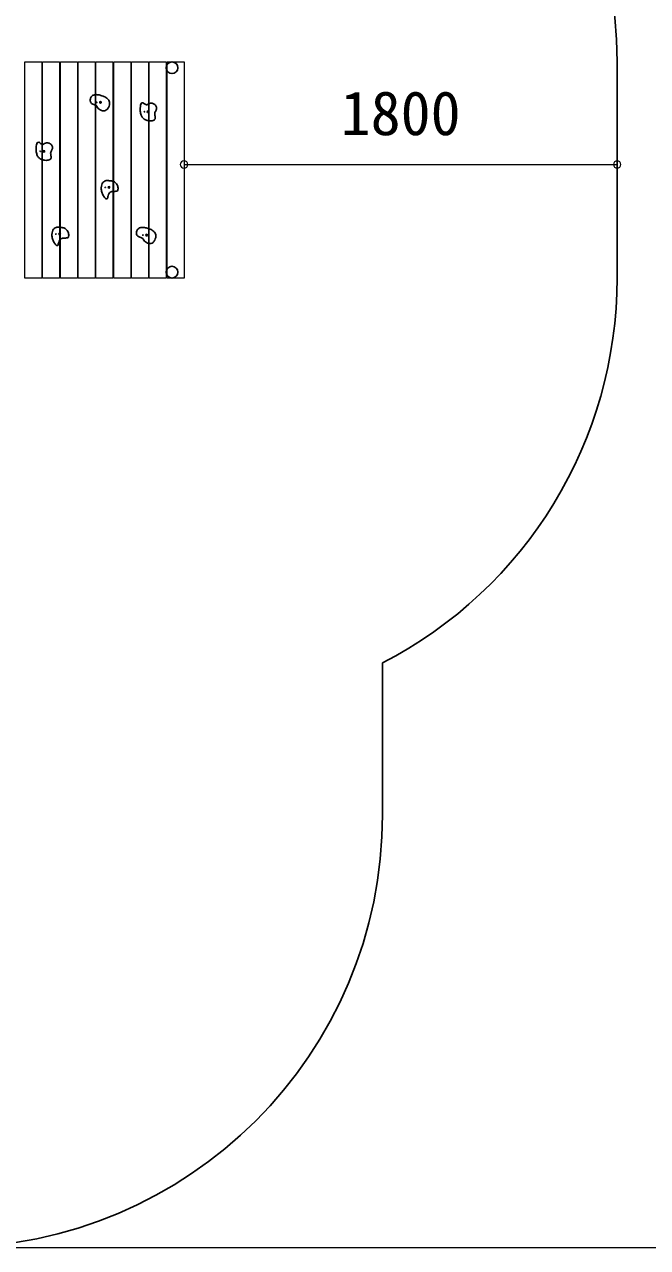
# Model space of a CAD drawing. Units: millimetres on the paper, enlarged 40 times, with parts at other scales. Extents: x 600 to 16200, y 600 to 11280.
# Drawn here: x 13256 to 14292, y 2640 to 4675 of the extents above; entities that cross this region are included whole.
import ezdxf
from ezdxf.enums import TextEntityAlignment as Align

# ---------------------------------------------------------------- set-up
doc = ezdxf.new("R2010")
doc.units = ezdxf.units.MM
doc.header["$LTSCALE"] = 40
for name, color, linetype, lineweight in [('D-STR-1', 1, 'Continuous', 25), ('D-STR-3', 251, 'Continuous', 9), ('D-STR-DIM', 7, 'Continuous', 13)]:
    doc.layers.add(name, color=color, linetype=linetype, lineweight=lineweight)
doc.styles.add('ＭＳ ゴシック', font='')
doc.styles.get('ＭＳ ゴシック').set_extended_font_data('MS Gothic')

msp = doc.modelspace()

# ---------------------------------------------------------------- linework, layer by layer
at = {"layer": 'D-STR-1'}
for p, q in [((14241.47, 4612.63), (14241.47, 4252.63)), ((13851.37, 3360.23), (13851.37, 3612.65))]:
    msp.add_line(p, q, dxfattribs=at)
for centre, radius in [((13501.37, 4602.63), 9.72), ((13376.25, 4545.04), 0.39), ((13382.49, 4545.04), 1.36), ((13455.42, 4529.41), 0.39), ((13461.66, 4529.41), 1.36), ((13282.39, 4463.65), 0.39), ((13288.63, 4463.65), 1.36), ((13390.39, 4403.71), 0.39), ((13396.63, 4403.71), 1.36), ((13308.35, 4326.1), 0.39), ((13314.59, 4326.1), 1.36), ((13453.03, 4324.29), 0.39), ((13459.27, 4324.29), 1.36), ((13501.37, 4262.63), 9.72)]:
    msp.add_circle(centre, radius, dxfattribs=at)
for centre, start, end in [((13521.47, 4612.63), 0, 90), ((13521.47, 4252.63), 297.27033, 0), ((13131.37, 3360.23), 270, 0)]:
    msp.add_arc(centre, 720, start, end, dxfattribs=at)
for points, knots in [([(13376.67, 4538.41), (13377.01, 4537.69), (13378.34, 4535.72), (13378.87, 4535.14), (13379.44, 4534.52), (13381.4, 4532.93), (13382.12, 4532.5), (13382.82, 4532.09), (13385.09, 4531.12), (13385.89, 4530.95), (13386.62, 4530.8), (13388.93, 4530.73), (13389.65, 4530.93), (13390.45, 4531.15), (13392.64, 4532.43), (13393.26, 4532.99), (13393.93, 4533.61), (13395.53, 4535.85), (13395.95, 4536.66), (13396.38, 4537.49), (13397.3, 4540.17), (13397.46, 4541.1), (13397.61, 4541.96), (13397.65, 4544.62), (13397.52, 4545.49), (13397.43, 4546.13), (13396.7, 4547.96), (13396.38, 4548.52), (13396.05, 4549.09), (13394.78, 4550.61), (13394.3, 4551.06), (13393.79, 4551.54), (13392.08, 4552.8), (13391.48, 4553.17), (13390.83, 4553.58), (13388.79, 4554.65), (13388.08, 4554.93), (13386.86, 4555.43), (13383.13, 4556.78), (13381.85, 4557.08), (13380.61, 4557.37), (13376.82, 4557.94), (13375.54, 4557.91), (13374.43, 4557.89), (13371.09, 4557.36), (13370.1, 4556.86), (13369.19, 4556.41), (13367.05, 4554.18), (13366.45, 4553.36), (13366.12, 4552.92), (13365.71, 4551.29), (13365.61, 4550.75), (13365.51, 4550.19), (13365.42, 4548.46), (13365.47, 4547.89), (13365.52, 4547.34), (13365.89, 4545.71), (13366.12, 4545.21), (13366.33, 4544.74), (13367.24, 4543.46), (13367.63, 4543.13), (13368.02, 4542.79), (13369.46, 4542.11), (13369.95, 4541.92), (13370.46, 4541.71), (13372.09, 4541.31), (13372.62, 4541.13), (13373.11, 4540.96), (13374.57, 4540.37), (13375.05, 4540.16), (13375.49, 4539.96), (13376.47, 4538.84), (13376.67, 4538.41)], [0, 0, 0, 0, 1, 1, 1, 2, 2, 2, 3, 3, 3, 4, 4, 4, 5, 5, 5, 6, 6, 6, 7, 7, 7, 8, 8, 8, 9, 9, 9, 10, 10, 10, 11, 11, 11, 12, 12, 12, 13, 13, 13, 14, 14, 14, 15, 15, 15, 16, 16, 16, 17, 17, 17, 18, 18, 18, 19, 19, 19, 20, 20, 20, 21, 21, 21, 22, 22, 22, 23, 23, 23, 24, 24, 24, 24]), ([(13460.74, 4541.31), (13461.13, 4541.65), (13462.46, 4542.5), (13462.93, 4542.71), (13463.42, 4542.94), (13464.98, 4543.4), (13465.51, 4543.48), (13466.05, 4543.56), (13467.7, 4543.59), (13468.23, 4543.52), (13468.78, 4543.45), (13470.36, 4542.98), (13470.85, 4542.75), (13471.32, 4542.53), (13472.6, 4541.62), (13472.98, 4541.27), (13473.37, 4540.92), (13474.36, 4539.71), (13474.63, 4539.27), (13474.9, 4538.84), (13475.51, 4537.46), (13475.63, 4536.97), (13475.75, 4536.52), (13475.85, 4535.1), (13475.8, 4534.64), (13475.77, 4534.25), (13475.39, 4533.13), (13475.24, 4532.77), (13475.09, 4532.39), (13474.5, 4531.32), (13474.31, 4530.96), (13474.12, 4530.59), (13473.51, 4529.5), (13473.35, 4529.12), (13473.19, 4528.75), (13472.78, 4527.58), (13472.72, 4527.18), (13472.64, 4526.67), (13472.66, 4525.12), (13472.7, 4524.61), (13472.74, 4524.08), (13473.05, 4522.51), (13473.13, 4521.98), (13473.2, 4521.49), (13473.47, 4520.01), (13473.48, 4519.51), (13473.49, 4519.09), (13473.41, 4517.79), (13473.22, 4517.42), (13472.99, 4516.97), (13471.93, 4515.86), (13471.5, 4515.6), (13470.98, 4515.29), (13469.19, 4514.74), (13468.58, 4514.62), (13467.88, 4514.49), (13465.74, 4514.36), (13465.02, 4514.38), (13464.29, 4514.39), (13462.11, 4514.64), (13461.39, 4514.76), (13460.84, 4514.86), (13459.23, 4515.3), (13458.71, 4515.48), (13458.22, 4515.65), (13456.81, 4516.27), (13456.36, 4516.51), (13455.93, 4516.73), (13454.71, 4517.52), (13454.33, 4517.81), (13453.97, 4518.09), (13452.94, 4519.01), (13452.64, 4519.36), (13452.28, 4519.75), (13451.3, 4521.04), (13451.03, 4521.49), (13450.74, 4521.97), (13450.04, 4523.49), (13449.85, 4524.01), (13449.64, 4524.59), (13449.18, 4526.39), (13449.06, 4527), (13448.93, 4527.7), (13448.67, 4529.83), (13448.62, 4530.55), (13448.56, 4531.54), (13448.48, 4534.54), (13448.53, 4535.54), (13448.57, 4536.49), (13448.85, 4539.37), (13449.07, 4540.3), (13449.24, 4541.01), (13449.95, 4543.12), (13450.45, 4543.65), (13450.79, 4544.02), (13452.35, 4544.43), (13452.85, 4544.4), (13453.29, 4544.37), (13454.4, 4543.57), (13454.77, 4543.34), (13455.2, 4543.07), (13456.43, 4542.13), (13456.88, 4541.87), (13457.27, 4541.64), (13458.51, 4541.06), (13458.94, 4540.9), (13459.29, 4540.77), (13460.46, 4541.07), (13460.74, 4541.31)], [0, 0, 0, 0, 1, 1, 1, 2, 2, 2, 3, 3, 3, 4, 4, 4, 5, 5, 5, 6, 6, 6, 7, 7, 7, 8, 8, 8, 9, 9, 9, 10, 10, 10, 11, 11, 11, 12, 12, 12, 13, 13, 13, 14, 14, 14, 15, 15, 15, 16, 16, 16, 17, 17, 17, 18, 18, 18, 19, 19, 19, 20, 20, 20, 21, 21, 21, 22, 22, 22, 23, 23, 23, 24, 24, 24, 25, 25, 25, 26, 26, 26, 27, 27, 27, 28, 28, 28, 29, 29, 29, 30, 30, 30, 31, 31, 31, 32, 32, 32, 33, 33, 33, 34, 34, 34, 35, 35, 35, 36, 36, 36, 36]), ([(13287.71, 4475.55), (13288.11, 4475.89), (13289.43, 4476.74), (13289.9, 4476.95), (13290.39, 4477.18), (13291.95, 4477.64), (13292.48, 4477.72), (13293.02, 4477.8), (13294.67, 4477.83), (13295.21, 4477.76), (13295.75, 4477.69), (13297.33, 4477.22), (13297.82, 4476.99), (13298.29, 4476.77), (13299.57, 4475.86), (13299.95, 4475.51), (13300.34, 4475.16), (13301.33, 4473.95), (13301.6, 4473.51), (13301.87, 4473.08), (13302.48, 4471.7), (13302.6, 4471.21), (13302.72, 4470.76), (13302.82, 4469.34), (13302.77, 4468.88), (13302.74, 4468.49), (13302.36, 4467.37), (13302.21, 4467.01), (13302.06, 4466.63), (13301.47, 4465.56), (13301.28, 4465.2), (13301.09, 4464.83), (13300.48, 4463.74), (13300.32, 4463.36), (13300.16, 4462.98), (13299.75, 4461.82), (13299.69, 4461.42), (13299.62, 4460.91), (13299.63, 4459.36), (13299.67, 4458.85), (13299.71, 4458.32), (13300.02, 4456.75), (13300.1, 4456.22), (13300.18, 4455.73), (13300.44, 4454.25), (13300.45, 4453.75), (13300.46, 4453.33), (13300.38, 4452.03), (13300.19, 4451.66), (13299.97, 4451.21), (13298.9, 4450.1), (13298.48, 4449.84), (13297.95, 4449.53), (13296.16, 4448.98), (13295.55, 4448.86), (13294.85, 4448.73), (13292.71, 4448.6), (13291.99, 4448.62), (13291.26, 4448.63), (13289.08, 4448.88), (13288.36, 4449), (13287.81, 4449.1), (13286.2, 4449.54), (13285.68, 4449.72), (13285.19, 4449.89), (13283.78, 4450.51), (13283.33, 4450.75), (13282.9, 4450.97), (13281.69, 4451.76), (13281.3, 4452.05), (13280.94, 4452.33), (13279.91, 4453.25), (13279.61, 4453.59), (13279.25, 4453.99), (13278.27, 4455.27), (13278, 4455.73), (13277.71, 4456.21), (13277.01, 4457.73), (13276.82, 4458.25), (13276.61, 4458.83), (13276.15, 4460.63), (13276.03, 4461.24), (13275.9, 4461.94), (13275.64, 4464.07), (13275.59, 4464.79), (13275.53, 4465.78), (13275.45, 4468.78), (13275.5, 4469.78), (13275.54, 4470.73), (13275.82, 4473.61), (13276.04, 4474.54), (13276.21, 4475.25), (13276.93, 4477.36), (13277.42, 4477.89), (13277.76, 4478.26), (13279.32, 4478.67), (13279.82, 4478.64), (13280.26, 4478.61), (13281.37, 4477.81), (13281.74, 4477.58), (13282.17, 4477.3), (13283.4, 4476.37), (13283.85, 4476.11), (13284.24, 4475.88), (13285.49, 4475.3), (13285.91, 4475.14), (13286.26, 4475.01), (13287.43, 4475.31), (13287.71, 4475.55)], [0, 0, 0, 0, 1, 1, 1, 2, 2, 2, 3, 3, 3, 4, 4, 4, 5, 5, 5, 6, 6, 6, 7, 7, 7, 8, 8, 8, 9, 9, 9, 10, 10, 10, 11, 11, 11, 12, 12, 12, 13, 13, 13, 14, 14, 14, 15, 15, 15, 16, 16, 16, 17, 17, 17, 18, 18, 18, 19, 19, 19, 20, 20, 20, 21, 21, 21, 22, 22, 22, 23, 23, 23, 24, 24, 24, 25, 25, 25, 26, 26, 26, 27, 27, 27, 28, 28, 28, 29, 29, 29, 30, 30, 30, 31, 31, 31, 32, 32, 32, 33, 33, 33, 34, 34, 34, 35, 35, 35, 36, 36, 36, 36]), ([(13400.77, 4414.42), (13401.32, 4414.41), (13402.97, 4414.12), (13403.5, 4413.94), (13404.03, 4413.76), (13405.55, 4412.99), (13406.01, 4412.66), (13406.5, 4412.32), (13407.82, 4411.11), (13408.21, 4410.66), (13408.62, 4410.18), (13409.68, 4408.58), (13409.98, 4408.02), (13410.27, 4407.49), (13410.94, 4405.84), (13411.11, 4405.27), (13411.28, 4404.72), (13411.64, 4403.03), (13411.69, 4402.46), (13411.73, 4401.96), (13411.69, 4400.45), (13411.57, 4399.96), (13411.48, 4399.57), (13410.94, 4398.42), (13410.62, 4398.16), (13410.22, 4397.83), (13408.73, 4397.29), (13408.22, 4397.19), (13407.58, 4397.06), (13405.62, 4397.06), (13404.97, 4397.03), (13404.28, 4396.99), (13402.21, 4396.96), (13401.54, 4396.82), (13400.92, 4396.7), (13399.1, 4396.1), (13398.59, 4395.73), (13398.08, 4395.35), (13396.94, 4393.76), (13396.63, 4393.2), (13396.29, 4392.58), (13395.61, 4390.55), (13395.38, 4389.88), (13395.17, 4389.25), (13394.67, 4387.33), (13394.43, 4386.71), (13394.27, 4386.27), (13393.77, 4384.85), (13393.35, 4384.64), (13392.9, 4384.41), (13391.26, 4384.63), (13390.86, 4384.93), (13390.09, 4385.48), (13388.37, 4387.77), (13387.88, 4388.57), (13387.24, 4389.65), (13385.65, 4393.06), (13385.24, 4394.25), (13384.82, 4395.48), (13383.92, 4399.31), (13383.77, 4400.61), (13383.65, 4401.61), (13383.76, 4404.68), (13383.93, 4405.68), (13384.08, 4406.56), (13384.92, 4409.15), (13385.33, 4409.95), (13385.7, 4410.65), (13387.17, 4412.58), (13387.78, 4413.1), (13388.34, 4413.57), (13390.35, 4414.56), (13391.04, 4414.8), (13391.48, 4414.96), (13392.88, 4415.04), (13393.35, 4415.05), (13393.84, 4415.06), (13395.3, 4414.95), (13395.79, 4414.9), (13396.29, 4414.86), (13397.8, 4414.68), (13398.29, 4414.6), (13398.79, 4414.53), (13400.27, 4414.43), (13400.77, 4414.42)], [0, 0, 0, 0, 1, 1, 1, 2, 2, 2, 3, 3, 3, 4, 4, 4, 5, 5, 5, 6, 6, 6, 7, 7, 7, 8, 8, 8, 9, 9, 9, 10, 10, 10, 11, 11, 11, 12, 12, 12, 13, 13, 13, 14, 14, 14, 15, 15, 15, 16, 16, 16, 17, 17, 17, 18, 18, 18, 19, 19, 19, 20, 20, 20, 21, 21, 21, 22, 22, 22, 23, 23, 23, 24, 24, 24, 25, 25, 25, 26, 26, 26, 27, 27, 27, 28, 28, 28, 28]), ([(13318.73, 4336.8), (13319.28, 4336.79), (13320.93, 4336.5), (13321.46, 4336.32), (13321.99, 4336.15), (13323.51, 4335.37), (13323.97, 4335.05), (13324.46, 4334.71), (13325.78, 4333.5), (13326.17, 4333.05), (13326.58, 4332.56), (13327.64, 4330.96), (13327.94, 4330.4), (13328.22, 4329.88), (13328.89, 4328.22), (13329.07, 4327.65), (13329.24, 4327.1), (13329.6, 4325.41), (13329.65, 4324.84), (13329.69, 4324.34), (13329.65, 4322.83), (13329.53, 4322.35), (13329.43, 4321.95), (13328.9, 4320.8), (13328.58, 4320.54), (13328.18, 4320.21), (13326.69, 4319.68), (13326.18, 4319.57), (13325.54, 4319.45), (13323.57, 4319.45), (13322.92, 4319.41), (13322.24, 4319.37), (13320.17, 4319.34), (13319.49, 4319.2), (13318.88, 4319.08), (13317.06, 4318.48), (13316.55, 4318.11), (13316.04, 4317.73), (13314.89, 4316.14), (13314.59, 4315.58), (13314.24, 4314.96), (13313.57, 4312.93), (13313.34, 4312.26), (13313.13, 4311.63), (13312.63, 4309.71), (13312.39, 4309.09), (13312.22, 4308.66), (13311.72, 4307.23), (13311.31, 4307.02), (13310.86, 4306.8), (13309.22, 4307.02), (13308.82, 4307.31), (13308.05, 4307.86), (13306.33, 4310.15), (13305.84, 4310.96), (13305.19, 4312.03), (13303.61, 4315.45), (13303.2, 4316.63), (13302.78, 4317.87), (13301.87, 4321.69), (13301.73, 4322.99), (13301.61, 4324), (13301.72, 4327.06), (13301.89, 4328.06), (13302.03, 4328.95), (13302.88, 4331.53), (13303.29, 4332.33), (13303.66, 4333.04), (13305.13, 4334.96), (13305.74, 4335.48), (13306.3, 4335.96), (13308.31, 4336.94), (13309, 4337.19), (13309.44, 4337.34), (13310.84, 4337.43), (13311.3, 4337.44), (13311.79, 4337.45), (13313.26, 4337.33), (13313.75, 4337.28), (13314.25, 4337.24), (13315.75, 4337.06), (13316.25, 4336.99), (13316.74, 4336.92), (13318.23, 4336.81), (13318.73, 4336.8)], [0, 0, 0, 0, 1, 1, 1, 2, 2, 2, 3, 3, 3, 4, 4, 4, 5, 5, 5, 6, 6, 6, 7, 7, 7, 8, 8, 8, 9, 9, 9, 10, 10, 10, 11, 11, 11, 12, 12, 12, 13, 13, 13, 14, 14, 14, 15, 15, 15, 16, 16, 16, 17, 17, 17, 18, 18, 18, 19, 19, 19, 20, 20, 20, 21, 21, 21, 22, 22, 22, 23, 23, 23, 24, 24, 24, 25, 25, 25, 26, 26, 26, 27, 27, 27, 28, 28, 28, 28]), ([(13453.46, 4317.65), (13453.79, 4316.94), (13455.12, 4314.96), (13455.65, 4314.38), (13456.22, 4313.77), (13458.18, 4312.18), (13458.9, 4311.75), (13459.6, 4311.33), (13461.87, 4310.36), (13462.67, 4310.19), (13463.41, 4310.04), (13465.71, 4309.97), (13466.44, 4310.17), (13467.24, 4310.39), (13469.43, 4311.68), (13470.04, 4312.24), (13470.71, 4312.85), (13472.31, 4315.09), (13472.73, 4315.9), (13473.16, 4316.73), (13474.08, 4319.42), (13474.24, 4320.34), (13474.4, 4321.21), (13474.43, 4323.86), (13474.3, 4324.73), (13474.21, 4325.37), (13473.49, 4327.2), (13473.16, 4327.76), (13472.84, 4328.33), (13471.56, 4329.85), (13471.09, 4330.3), (13470.58, 4330.79), (13468.86, 4332.04), (13468.26, 4332.42), (13467.61, 4332.82), (13465.57, 4333.89), (13464.86, 4334.18), (13463.64, 4334.67), (13459.92, 4336.02), (13458.63, 4336.32), (13457.4, 4336.62), (13453.6, 4337.18), (13452.33, 4337.16), (13451.22, 4337.14), (13447.87, 4336.6), (13446.88, 4336.11), (13445.98, 4335.65), (13443.83, 4333.42), (13443.23, 4332.6), (13442.91, 4332.16), (13442.49, 4330.53), (13442.39, 4330), (13442.29, 4329.43), (13442.2, 4327.7), (13442.26, 4327.13), (13442.31, 4326.58), (13442.67, 4324.95), (13442.9, 4324.45), (13443.11, 4323.98), (13444.02, 4322.71), (13444.41, 4322.37), (13444.81, 4322.03), (13446.24, 4321.36), (13446.73, 4321.16), (13447.25, 4320.95), (13448.87, 4320.55), (13449.4, 4320.37), (13449.89, 4320.2), (13451.36, 4319.62), (13451.83, 4319.4), (13452.27, 4319.2), (13453.25, 4318.08), (13453.46, 4317.65)], [0, 0, 0, 0, 1, 1, 1, 2, 2, 2, 3, 3, 3, 4, 4, 4, 5, 5, 5, 6, 6, 6, 7, 7, 7, 8, 8, 8, 9, 9, 9, 10, 10, 10, 11, 11, 11, 12, 12, 12, 13, 13, 13, 14, 14, 14, 15, 15, 15, 16, 16, 16, 17, 17, 17, 18, 18, 18, 19, 19, 19, 20, 20, 20, 21, 21, 21, 22, 22, 22, 23, 23, 23, 24, 24, 24, 24])]:
    msp.add_open_spline(points, degree=3, knots=knots, dxfattribs=at)
at = {"layer": 'D-STR-3'}
for p, q in [((13256.73, 4612.63), (13285.01, 4612.63)), ((13256.73, 4252.63), (13256.73, 4612.63)), ((13285.01, 4612.63), (13285.01, 4252.63)), ((13286.29, 4612.63), (13314.57, 4612.63)), ((13286.29, 4252.63), (13286.29, 4612.63)), ((13314.57, 4612.63), (13314.57, 4252.63)), ((13315.84, 4612.63), (13344.13, 4612.63)), ((13315.84, 4252.63), (13315.84, 4612.63)), ((13344.13, 4612.63), (13344.13, 4252.63)), ((13345.4, 4612.63), (13373.69, 4612.63)), ((13345.4, 4252.63), (13345.4, 4612.63)), ((13373.69, 4612.63), (13373.69, 4252.63)), ((13374.96, 4612.63), (13403.24, 4612.63)), ((13374.96, 4252.63), (13374.96, 4612.63)), ((13403.24, 4612.63), (13403.24, 4252.63)), ((13404.52, 4612.63), (13432.8, 4612.63)), ((13404.52, 4252.63), (13404.52, 4612.63)), ((13432.8, 4612.63), (13432.8, 4252.63)), ((13434.07, 4612.63), (13462.36, 4612.63)), ((13434.07, 4252.63), (13434.07, 4612.63)), ((13462.36, 4612.63), (13462.36, 4252.63)), ((13463.63, 4612.63), (13491.91, 4612.63)), ((13463.63, 4252.63), (13463.63, 4612.63)), ((13491.91, 4612.63), (13491.91, 4252.63)), ((13493.19, 4612.63), (13521.47, 4612.63)), ((13493.19, 4252.63), (13493.19, 4612.63)), ((13521.47, 4612.63), (13521.47, 4252.63)), ((13285.01, 4252.63), (13256.73, 4252.63)), ((13314.57, 4252.63), (13286.29, 4252.63)), ((13344.13, 4252.63), (13315.84, 4252.63)), ((13373.69, 4252.63), (13345.4, 4252.63)), ((13403.24, 4252.63), (13374.96, 4252.63)), ((13432.8, 4252.63), (13404.52, 4252.63)), ((13462.36, 4252.63), (13434.07, 4252.63)), ((13491.91, 4252.63), (13463.63, 4252.63)), ((13521.47, 4252.63), (13493.19, 4252.63))]:
    msp.add_line(p, q, dxfattribs=at)
at = {"layer": 'D-STR-DIM'}
for p, q in [((13521.47, 4496.63), (13521.47, 4489.74)), ((14241.47, 4496.63), (14241.47, 4489.74)), ((13521.47, 4441.74), (14241.47, 4441.74)), ((12993.37, 2640.23), (14610.74, 2640.23))]:
    msp.add_line(p, q, dxfattribs=at)
at = {"layer": 'D-STR-DIM', "lineweight": 0}
for centre, start, end in [((13521.47, 4441.74), 0, 180), ((13521.47, 4441.74), 180, 0), ((14241.47, 4441.74), 0, 180), ((14241.47, 4441.74), 180, 0)]:
    msp.add_arc(centre, 6.25, start, end, dxfattribs=at)

# ---------------------------------------------------------------- texts
at = {"layer": 'D-STR-DIM', "style": 'ＭＳ ゴシック'}
msp.add_text('1800', height=73.31, dxfattribs=at).set_placement((13881.47, 4527.25), align=Align.MIDDLE_CENTER)

doc.saveas('drawing.dxf')
